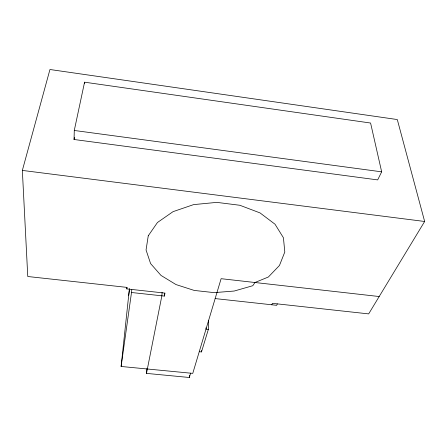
<?xml version="1.0" encoding="UTF-8"?>
<svg xmlns="http://www.w3.org/2000/svg" width="447" height="447" viewBox="0 0 447 447"><rect width="100%" height="100%" fill="white"/><g stroke="black" fill="none" stroke-linecap="round" stroke-linejoin="round"><path stroke-width="0.67" d="M199.25 351.7L201.496 351.923L208.347 329.417L208.447 320.387M206.017 327.785L206 329.176L208.347 329.417M201.496 351.923L201.519 350.532M74.046 139.492L74.28 130.468L84.567 82.187L370.585 123.031L381.665 171.838L377.676 179.906L74.046 139.492L74.476 137.452M146.873 368.529L146.493 373.39L189.338 377.491L189.405 375.413M84.517 83.567L84.567 82.187M379.179 296.534L221.114 278.688L192.758 373.379L121.109 366.467L131.502 292.506L164.384 296.087L164.563 293.316M162.099 292.332L161.87 295.813L146.493 373.39M131.502 292.506L131.787 289.745M121.109 366.467L129.384 288.907M164.384 296.087L164.993 293.098L126.803 288.918L126.959 287.533M126.803 288.918L127.004 287.393L27.764 276.509L22.35 170.419L49.952 69.508L397.299 119.55L424.65 221.477L368.663 313.895L272.413 303.34L271.821 304.787M128.658 295.702L129.596 288.823M189.338 377.491L190.612 373.172M277.302 303.876L276.693 305.318L215.158 298.585M22.35 170.419L424.65 221.477M74.28 130.468L381.665 171.838M148.253 235.804L146.052 249.968L150.583 263.574L160.981 275.413L176.017 284.577L194.255 290.438L214.169 292.634L234.2 291.036L252.778 285.722L254.963 282.51L268.362 277.011L279.464 265.479L284.8 252.007L283.432 237.77L275.017 224.215L260.031 212.906L239.877 205.279L216.817 202.379L193.612 204.614L173.05 211.654L157.439 222.517L148.253 235.804"/></g></svg>
